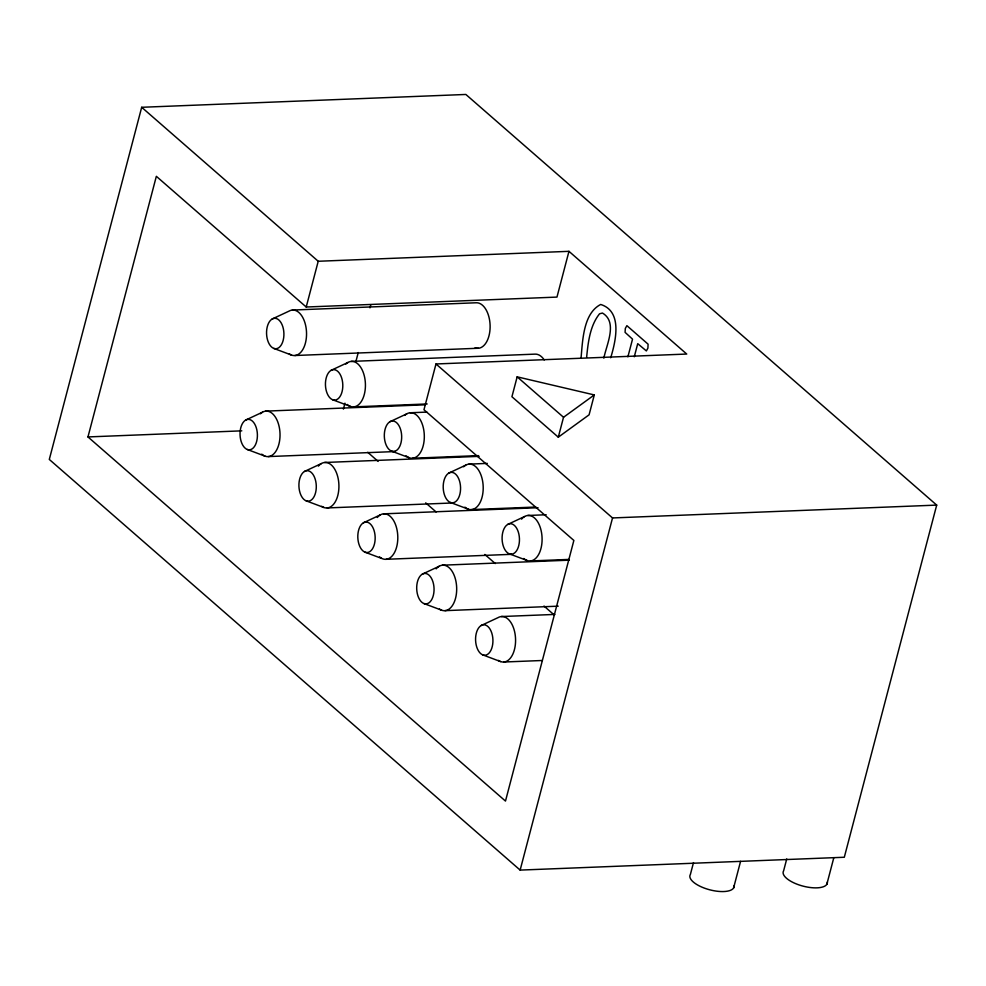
<?xml version="1.0" encoding="UTF-8"?>
<svg xmlns="http://www.w3.org/2000/svg" width="986" height="986" viewBox="0 0 986 986"><rect width="100%" height="100%" fill="white"/><g stroke="black" fill="none" stroke-linecap="round" stroke-linejoin="round"><path stroke-width="1.48" d="M586.645 357.166C588.112 342.364 589.973 325.713 599.55 313.794L602.446 313.043C618.074 322.237 606.328 344.94 603.863 358.152M141.688 107.289L49.3 459.439L520.14 870.096L844.312 857.253L936.7 505.103L465.86 94.459L141.688 107.289L318.219 261.265L568.971 251.331L686.737 354.048L435.985 363.97L423.98 409.732L573.864 540.451L505.485 801.076L87.964 436.934L156.343 176.309L306.215 307.016L556.967 297.094L568.971 251.331M306.215 307.016L318.219 261.265M343.399 409.128L344.964 403.175M355.909 361.48L358.251 352.544M369.972 307.854L370.748 304.884M517.157 376.837L511.931 396.742L558.298 437.18L589.086 414.823L594.299 394.93L517.157 376.837L563.524 417.275L558.298 437.18M627.897 356.821L632.531 339.147L625.075 332.356L625.334 328.412L626.886 325.663L648.085 344.163L647.913 348.107L646.372 350.93L637.72 343.67L634.281 356.784M520.14 870.096L612.528 517.946L435.985 363.97M693.491 862.614L690.385 874.459A22.777 8.862 14.7 0 0 709.969 889.865A22.777 8.862 14.7 0 0 734.114 885.748M733.584 888.004L740.572 861.345M786.742 858.929L783.636 870.774A22.777 8.862 14.7 0 0 803.208 886.167A22.777 8.862 14.7 0 0 827.353 882.051M826.835 884.306L833.823 857.66M610.716 357.758C615.745 341.082 622.844 311.342 600.684 304.464C583.207 313.449 582.677 340.663 581.037 358.128M563.524 417.275L594.299 394.93M272.148 319.008L288.997 311.145A22.777 12.941 87.7 0 1 306.547 333.551A22.777 12.941 87.7 0 1 289.305 353.9M331.037 370.366L347.873 362.503M245.637 420.085L262.473 412.21M389.926 421.725L406.762 413.861M304.526 471.431L321.362 463.568M448.803 473.083L465.638 465.219M363.403 522.79L380.251 514.926M507.691 524.441L524.527 516.565M422.291 574.148L439.127 566.284M481.168 625.506L498.016 617.643A22.777 12.941 87.7 0 1 515.579 640.05A22.777 12.941 87.7 0 1 498.337 660.398M292.287 310.06L475.844 302.788A22.777 12.941 87.7 0 1 490.116 327.278A22.777 12.941 87.7 0 1 475.067 347.787M294.888 355.515L478.444 348.243M351.164 361.406L534.732 354.147A22.777 12.941 87.7 0 1 544.235 359.939M353.777 406.873L427.197 403.964M265.776 411.125L424.855 404.827M410.053 412.764L426.876 412.099M87.964 436.934L241.792 430.845M268.377 456.58L395.337 451.551M412.653 458.231L478.432 455.618M324.653 462.483L479.159 456.358M468.942 464.123L487.294 463.395M327.253 507.938L452.697 502.971M471.542 509.589L535.792 507.038M383.542 513.842L538.036 507.716M527.818 515.481L546.182 514.754M612.528 517.946L936.7 505.103M386.142 559.296L511.574 554.329M530.431 560.948L568.663 559.432M442.418 565.188L569.39 560.171M445.031 610.654L558.224 606.168M501.307 616.546L554.847 614.426M503.908 662.013L542.152 660.497M273.837 348.428A15.258 8.677 87.7 0 0 283.352 328.782A15.258 8.677 87.7 0 0 268.5 323.322A15.258 8.677 87.7 0 0 273.837 348.428L291.499 355.059M332.713 399.786A15.258 8.677 87.7 0 0 342.241 380.14A15.258 8.677 87.7 0 0 327.389 374.68A15.258 8.677 87.7 0 0 332.713 399.786L350.387 406.417M391.602 451.144A15.258 8.677 87.7 0 0 401.117 431.498A15.258 8.677 87.7 0 0 386.265 426.038A15.258 8.677 87.7 0 0 391.602 451.144L409.276 457.763M450.491 502.503A15.258 8.677 87.7 0 0 460.006 482.857A15.258 8.677 87.7 0 0 445.154 477.384A15.258 8.677 87.7 0 0 450.491 502.503L468.153 509.121M247.326 449.505A15.258 8.677 87.7 0 0 256.841 429.847A15.258 8.677 87.7 0 0 241.989 424.387A15.258 8.677 87.7 0 0 247.326 449.505L264.988 456.124M509.368 553.861A15.258 8.677 87.7 0 0 518.895 534.215A15.258 8.677 87.7 0 0 504.043 528.742A15.258 8.677 87.7 0 0 509.368 553.861L527.042 560.479M306.202 500.863A15.258 8.677 87.7 0 0 315.73 481.205A15.258 8.677 87.7 0 0 300.866 475.745A15.258 8.677 87.7 0 0 306.202 500.863L323.876 507.482M365.091 552.209A15.258 8.677 87.7 0 0 374.606 532.563A15.258 8.677 87.7 0 0 359.754 527.103A15.258 8.677 87.7 0 0 365.091 552.209L382.753 558.84A22.777 12.941 87.7 0 0 397.457 532.391A22.777 12.941 87.7 0 0 377.268 517.49M423.968 603.568A15.258 8.677 87.7 0 0 433.495 583.922A15.258 8.677 87.7 0 0 418.643 578.462A15.258 8.677 87.7 0 0 423.968 603.568L441.642 610.198M482.857 654.926A15.258 8.677 87.7 0 0 492.371 635.28A15.258 8.677 87.7 0 0 477.52 629.82A15.258 8.677 87.7 0 0 482.857 654.926L500.531 661.557M367.704 452.291L378.143 461.399M425.693 502.872L436.132 511.968M484.841 554.452L495.28 563.561M543.989 606.045L554.428 615.153M381.656 558.347A22.777 12.941 87.7 0 1 379.511 556.856M404.716 415.414A22.777 12.941 87.7 0 1 424.3 435.27A22.777 12.941 87.7 0 1 406.035 455.791M318.379 466.131A22.777 12.941 87.7 0 1 338.79 483.004A22.777 12.941 87.7 0 1 321.683 506.323M345.839 364.056A22.777 12.941 87.7 0 1 365.412 383.911A22.777 12.941 87.7 0 1 347.146 404.433M260.44 413.763A22.777 12.941 87.7 0 1 280.012 433.63A22.777 12.941 87.7 0 1 261.746 454.152M436.145 568.848A22.777 12.941 87.7 0 1 456.555 585.721A22.777 12.941 87.7 0 1 439.448 609.04M463.605 466.772A22.777 12.941 87.7 0 1 483.189 486.628A22.777 12.941 87.7 0 1 464.911 507.149M521.545 519.129A22.777 12.941 87.7 0 1 542.029 537A22.777 12.941 87.7 0 1 523.8 558.507"/></g></svg>
